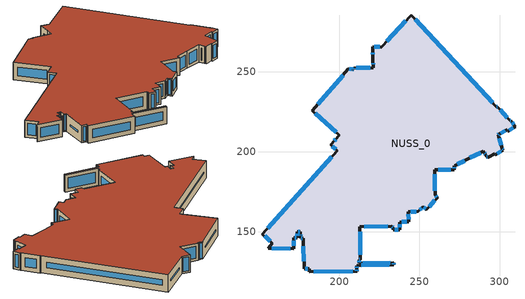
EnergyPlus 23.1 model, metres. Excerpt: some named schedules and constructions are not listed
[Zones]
NUSS_0
 floor outside (90.1-2019 Nonresidential CZ 0 Exterior Floor (Mass)): 212.43,130.4 233.89,130.82 233.92,129.52 210.98,129.03 211,126.92 211.06,125.4 181.29,125.03 181.34,127.05 178.02,126.95 177.53,146.03 175.88,145.98 175.81,150.01 173.82,149.97 173.85,146.31 171.54,146.22 171.71,139.51 155.67,139.72 158.32,142.97 152.12,148.59 198.61,200.5 194.57,204.29 199.98,210.22 183.21,225.63 205.69,251.58 208.18,251.55 209,251.56 209.01,252.18 221.12,252.46 220.8,265.38 226.17,265.28 244.76,285.19 298.17,227.85 298.54,228.11 306.54,219.26 307.05,219.42 309.58,215.47 305.01,212.9 304.72,213.67 299.39,210.87 299.23,210.58 301.6,201.94 301.92,200.86 297.34,198.08 297.01,198.79 293.62,196.86 292.45,196.22 291.76,197.36 289.93,200.26 279.66,195.3 271.88,191.21 271.7,191.2 271.74,188.78 259.45,188.7 259.71,172.76 261.27,171.35 254.37,163.77 252.13,165.79 249.38,162.71 243.03,162.64 243.22,156.25 237.74,156.15 237.86,151.38 233.6,151.34 233.59,152.69 232.87,153.4 212.9,153.09 213.06,132.59 212.4,132.59 z3.6
 wall outside (90.1-2019 Nonresidential CZ 0 Exterior Wall (Mass)): 297.01,198.79 297.34,198.08 301.92,200.86 301.6,201.94 299.23,210.58 299.39,210.87 304.72,213.67 305.01,212.9 309.58,215.47 307.05,219.42 306.54,219.26 298.54,228.11 298.17,227.85 244.76,285.19 226.17,265.28 220.8,265.38 221,257.15 221.12,252.46 209.01,252.18 209,251.56 208.18,251.55 205.69,251.58 183.21,225.63 199.98,210.22 194.57,204.29 198.61,200.5 152.12,148.59 158.32,142.97 155.67,139.72 171.71,139.51 171.54,146.22 173.85,146.31 173.82,149.97 175.81,150.01 175.88,145.98 177.53,146.03 178.02,126.95 181.34,127.05 181.29,125.03 211.06,125.4 211,126.92 210.98,129.03 233.92,129.52 233.89,130.82 212.43,130.4 212.4,132.59 213.06,132.59 212.9,153.09 232.87,153.4 233.59,152.69 233.6,151.34 237.86,151.38 237.74,156.15 243.22,156.25 243.03,162.64 249.38,162.71 252.13,165.79 254.37,163.77 261.27,171.35 259.71,172.76 259.45,188.7 271.74,188.78 271.7,191.2 271.88,191.21 279.66,195.3 289.93,200.26 291.76,197.36 292.45,196.22 z3.6:14.43; 292.45,196.22,3.6 293.62,196.86,3.6 297.01,198.79,3.6 297.01,198.79,14.43 293.62,196.86,14.43 292.45,196.22,14.43
 window (SinglePaneClr): 212.42,131.11 212.41,131.87 z4.32:13.71; 212.6,132.59 212.87,132.59 z3.79:14.24; 213.04,135.68 212.92,150 z6.69:11.34; 215.41,153.13 230.35,153.36 z6.12:11.91; 233.08,153.19 233.38,152.89 z3.89:14.14; 233.59,152.05 233.6,151.98 z4.24:13.8; 234.67,151.35 236.79,151.37 z4.67:13.36; 237.82,152.8 237.78,154.74 z5.02:13.01; 239.04,156.18 241.93,156.23 z4.9:13.13; 243.17,158.02 243.09,160.87 z5.37:12.66; 244.48,162.66 247.94,162.7 z5.04:12.99; 250.22,163.65 251.3,164.85 z4.86:13.17; 252.73,165.25 253.78,164.31 z4.4:13.63; 255.97,165.53 259.67,169.59 z5.98:12.05; 260.92,171.67 260.06,172.44 z4.08:13.95; 259.66,175.64 259.5,185.83 z6.47:11.56; 261.57,188.72 269.62,188.77 z5.71:12.32; 271.72,189.57 271.71,190.42 z4.39:13.65; 271.75,191.2 271.82,191.21 z3.65:14.38; 273.45,192.03 278.08,194.47 z5.38:12.65; 281.5,196.19 288.09,199.37 z5.64:12.39; 290.78,198.92 290.91,198.71 z5.19:12.84; 292.09,196.82 292.13,196.76 / 172.17,146.25 173.22,146.29 z4.23:13.8; 297.16,198.45 297.18,198.41 z3.97:14.06; 298.43,198.74 300.83,200.2 z4.88:13.15; 301.81,201.23 301.71,201.57 z3.98:14.05; 301.01,204.07 299.81,208.45 z5.81:12.22; 299.29,210.68 299.34,210.77 z3.72:14.31; 300.62,211.52 303.49,213.03 z4.99:13.04; 304.86,213.31 304.87,213.27 z3.99:14.04; 306.1,213.52 308.48,214.86 z4.86:13.18; 308.82,216.65 307.8,218.25 z5:13.03; 306.93,219.38 306.67,219.3 z3.73:14.3; 304.82,221.16 300.26,226.21 z6.17:11.86; 298.45,228.05 298.26,227.91 z3.71:14.32; 295.7,230.5 247.23,282.53 z7.23:10.81; 241.36,281.54 229.57,268.92 z8.59:9.44; 225.14,265.3 221.83,265.36 z4.63:13.4; 220.89,261.85 220.92,260.67 z7.12:10.91; 221.06,255 221.07,254.61 z5.75:12.28; 219.45,252.42 210.69,252.22 z5.27:12.76; 209.01,251.89 209.01,251.85 z3.9:14.13; 208.8,251.55 208.38,251.55 z3.8:14.23; 207.63,251.56 206.24,251.57 / 174.37,149.98 175.26,150 z4.15:13.88; 202.39,247.78 186.5,229.43 z8.63:9.4; 185.13,223.86 198.06,211.99 / 213.59,129.09 231.31,129.46 z6.21:11.82; 197.65,207.67 196.9,206.85 z7.06:10.97; 195.52,203.39 197.65,201.39 z4.91:13.12; 195.2,196.7 155.52,152.39 z8.7:9.33; 153.4,147.43 157.04,144.13 z5.33:12.7; 157.1,141.47 156.89,141.22 z5.54:12.5; 158.02,139.69 169.36,139.54 z5.95:12.08; 171.66,141.34 171.58,144.39 z5.43:12.6; 173.84,147.45 173.83,148.83 z4.73:13.3; 175.84,148.15 175.84,147.84 z5.46:12.57; 176.34,145.99 177.06,146.01 z4.07:13.97; 177.65,141.17 177.89,131.81 z8.46:9.57; 178.89,126.98 180.47,127.03 z4.47:13.56; 181.32,126.1 181.31,125.98 z4.55:13.48; 184.05,125.06 208.3,125.37 z6.36:11.67; 211.04,125.91 211.02,126.41 z4.11:13.92; 211,127.61 210.99,128.34 z4.29:13.74; 233.91,129.96 233.9,130.38 z4.04:13.99; 231.83,130.78 214.49,130.44 z5.66:12.37
 roof outside (90.1-2019 Nonresidential CZ 0 Exterior Roof (Mass)): 212.43,130.4 212.4,132.59 213.06,132.59 212.9,153.09 232.87,153.4 233.59,152.69 233.6,151.34 237.86,151.38 237.74,156.15 243.22,156.25 243.03,162.64 249.38,162.71 252.13,165.79 254.37,163.77 261.27,171.35 259.71,172.76 259.45,188.7 271.74,188.78 271.7,191.2 271.88,191.21 279.66,195.3 289.93,200.26 291.76,197.36 292.45,196.22 293.62,196.86 297.01,198.79 297.34,198.08 301.92,200.86 301.6,201.94 299.23,210.58 299.39,210.87 304.72,213.67 305.01,212.9 309.58,215.47 307.05,219.42 306.54,219.26 298.54,228.11 298.17,227.85 244.76,285.19 226.17,265.28 220.8,265.38 221.12,252.46 209.01,252.18 209,251.56 208.18,251.55 205.69,251.58 183.21,225.63 199.98,210.22 194.57,204.29 198.61,200.5 152.12,148.59 158.32,142.97 155.67,139.72 171.71,139.51 171.54,146.22 173.85,146.31 173.82,149.97 175.81,150.01 175.88,145.98 177.53,146.03 178.02,126.95 181.34,127.05 181.29,125.03 211.06,125.4 211,126.92 210.98,129.03 233.92,129.52 233.89,130.82 z14.43
[Schedule:Week:Daily]
CoolAvail_NUSS_0_18: 842898b5-3350-4abb-a3be-d156489f22d7, e9d17ff0-9cc8-451a-9bb0-0c97cce5c4fd, 768db9ec-86c0-4e4e-ab40-2a9d21c0cb1f, 842898b5-3350-4abb-a3be-d156489f22d7, 4ce9b593-10a4-40ae-be11-e7a4d520d818, e1d335e4-bc81-45d8-b837-41e0b1fa8927, 6674a406-53f4-493b-a3ae-aab231d80fe5, 842898b5-3350-4abb-a3be-d156489f22d7, 842898b5-3350-4abb-a3be-d156489f22d7, 842898b5-3350-4abb-a3be-d156489f22d7, 842898b5-3350-4abb-a3be-d156489f22d7, 842898b5-3350-4abb-a3be-d156489f22d7
CoolAvail_NUSS_0_19: 3118b561-61cc-4c9e-9364-da5b407b7895, 98a67334-6d06-4aca-b7e7-3fc1cc16bf2c, 6c54ec8c-d42b-495a-99c6-58087363599b, fe4342e8-cc39-4a54-83fe-64bb47d62bc1, caf20729-aad8-49c7-83f8-65e4fe9f3f9c, bea129a6-8172-4214-bb80-0c139c01ae1d, fe397244-9fac-497b-908d-401563233ec4, 3118b561-61cc-4c9e-9364-da5b407b7895, 3118b561-61cc-4c9e-9364-da5b407b7895, 3118b561-61cc-4c9e-9364-da5b407b7895, 3118b561-61cc-4c9e-9364-da5b407b7895, 3118b561-61cc-4c9e-9364-da5b407b7895
CoolAvail_NUSS_0_20: 6072b737-526b-4b13-8f1e-725425ed9367, da9c225d-d21a-436c-8185-0a3c03c949a4, 3118b561-61cc-4c9e-9364-da5b407b7895, e5be4d58-9e9e-4e6e-b25d-15d307f54f76, 9fb6dcbd-9216-4c43-a8b0-05612f1a2046, 81b223ea-7703-437e-a7cf-5ff8fef41197, 62cd8492-183d-4a51-8887-0c5ae8aaa40c, 6072b737-526b-4b13-8f1e-725425ed9367, 6072b737-526b-4b13-8f1e-725425ed9367, 6072b737-526b-4b13-8f1e-725425ed9367, 6072b737-526b-4b13-8f1e-725425ed9367, 6072b737-526b-4b13-8f1e-725425ed9367
CoolAvail_NUSS_0_21: d1a9fbad-e40c-4ee6-ba7f-0f5ce4586314, 0ac36261-889a-4351-aa86-4df2237a3873, f2b2ce2f-1a70-4203-83ac-d07911b5fbaa, f1a0dfa4-28c8-4ab5-a240-a1bd428f03ea, 74fd0f9d-3734-43c8-b5c4-d94c410c2316, 39a95e0b-3510-437b-b5ea-62cc96b08faa, 988639a6-83ad-4897-9e57-00a3c33dbc39, d1a9fbad-e40c-4ee6-ba7f-0f5ce4586314, d1a9fbad-e40c-4ee6-ba7f-0f5ce4586314, d1a9fbad-e40c-4ee6-ba7f-0f5ce4586314, d1a9fbad-e40c-4ee6-ba7f-0f5ce4586314, d1a9fbad-e40c-4ee6-ba7f-0f5ce4586314
CoolAvail_NUSS_0_22: 4cee5276-77df-4daa-9331-93148207c35b, a35bc68b-f1a9-43a4-958c-d71306eb8b3f, 809d0dc8-01d7-4d2a-a0a5-53d8aafb61c0, f4cb7c02-d239-46e1-bf11-6da602e7551b, e0bdce7c-e254-4908-a3cb-d3b9dfbe2ee9, 2ebf3642-3b99-4169-adcf-39f1e375b098, e1f70831-79af-4c8d-ab8f-ab2d377667d8, 4cee5276-77df-4daa-9331-93148207c35b, 4cee5276-77df-4daa-9331-93148207c35b, 4cee5276-77df-4daa-9331-93148207c35b, 4cee5276-77df-4daa-9331-93148207c35b, 4cee5276-77df-4daa-9331-93148207c35b
CoolAvail_NUSS_0_23: 2f7fee70-653a-492a-b3f5-ac2d8e3e7608, a37d7353-487c-4e63-8f0f-880160a55f6e, 0348829a-c193-431c-8cb4-a3fbbf82920c, fb7acedd-67d5-4c33-b941-764b67c1a77a, 3de3d765-0467-406a-8199-e2b5dba1c68e, 504b7ffb-fa21-44c3-9a91-13f999bb86cb, 752fa603-a86a-47ca-a996-478fbb62b140, 2f7fee70-653a-492a-b3f5-ac2d8e3e7608, 2f7fee70-653a-492a-b3f5-ac2d8e3e7608, 2f7fee70-653a-492a-b3f5-ac2d8e3e7608, 2f7fee70-653a-492a-b3f5-ac2d8e3e7608, 2f7fee70-653a-492a-b3f5-ac2d8e3e7608
CoolAvail_NUSS_0_24: 937682d8-a498-4c89-a44e-c6cc9e2cc347, 0264f1de-0553-4c46-b761-d3ee4091c19f, 6206829f-3de4-4839-ac64-2265eae52878, e8459e65-fea7-43d0-9926-6fd4fc8a536e, 09b881a9-92f2-420b-9bc2-d367029b0526, 6bfac553-4e1a-4b9c-8a58-ac429a4e1548, 57a8b4f8-4915-4804-a741-da4bbb286c2e, 937682d8-a498-4c89-a44e-c6cc9e2cc347, 937682d8-a498-4c89-a44e-c6cc9e2cc347, 937682d8-a498-4c89-a44e-c6cc9e2cc347, 937682d8-a498-4c89-a44e-c6cc9e2cc347, 937682d8-a498-4c89-a44e-c6cc9e2cc347
CoolAvail_NUSS_0_25: fcd88955-7b70-45e4-b876-4f4aa0f5325e, ee7779b2-d222-44ab-bb45-9d9d808b5c2d, 74c01a73-ddb4-42c4-8780-57eb9f67114d, 8614751d-0507-4a5a-9187-8dc517748f00, 8e1ca62e-7158-4a73-81ad-04d9d8139bf4, 964538c2-1b1a-4f7d-a7ff-17c377da23fd, 278259df-0c62-44cb-8044-587ef6e1454b, fcd88955-7b70-45e4-b876-4f4aa0f5325e, fcd88955-7b70-45e4-b876-4f4aa0f5325e, fcd88955-7b70-45e4-b876-4f4aa0f5325e, fcd88955-7b70-45e4-b876-4f4aa0f5325e, fcd88955-7b70-45e4-b876-4f4aa0f5325e
CoolAvail_NUSS_0_26: cdff8cd3-2817-4f08-a2e7-59bb99634959, d81980eb-7696-480e-9991-d7b740dcdfc3, 1f6cfa2e-2899-4cd8-9663-3f67f4d1dc99, e849b348-11f1-4faa-86ca-39e20770911f, fdd616da-c892-437a-a062-5aed42bda2af, f94e5204-a538-4028-9930-bb7fc10045f8, 1e63afbf-7b21-42c2-8c0a-e679b5a88b7a, cdff8cd3-2817-4f08-a2e7-59bb99634959, cdff8cd3-2817-4f08-a2e7-59bb99634959, cdff8cd3-2817-4f08-a2e7-59bb99634959, cdff8cd3-2817-4f08-a2e7-59bb99634959, cdff8cd3-2817-4f08-a2e7-59bb99634959
CoolAvail_NUSS_0_27: e462f745-43ab-4608-b16a-bca9aab12987, 84afaa07-a849-4e2e-96e3-6c94f05488a3, a57d456f-4ee3-4528-993a-a455be884827, d53079af-4865-4e6f-9387-13913516dbe4, 5fa19c59-50a6-4fd0-85e1-54896e987007, 6921b4e6-bf27-45d0-a9ad-2f93107a65aa, a70c47bb-3372-4c8e-9982-4ca667f66742, e462f745-43ab-4608-b16a-bca9aab12987, e462f745-43ab-4608-b16a-bca9aab12987, e462f745-43ab-4608-b16a-bca9aab12987, e462f745-43ab-4608-b16a-bca9aab12987, e462f745-43ab-4608-b16a-bca9aab12987
CoolAvail_NUSS_0_28: 6a26858f-2636-4d0a-aac8-fb6e68941798, 424dfd29-ff13-4e0c-bb27-4330200733e0, b9ecba05-6627-49e7-80a1-1486904141ec, c518a55c-a70d-41a8-920e-c4551d6c907b, e9dcdd13-6753-45e0-a477-5d4a9a8c726c, d5b66828-2539-459e-a39f-715d1f3e36b7, d1a9fbad-e40c-4ee6-ba7f-0f5ce4586314, 6a26858f-2636-4d0a-aac8-fb6e68941798, 6a26858f-2636-4d0a-aac8-fb6e68941798, 6a26858f-2636-4d0a-aac8-fb6e68941798, 6a26858f-2636-4d0a-aac8-fb6e68941798, 6a26858f-2636-4d0a-aac8-fb6e68941798
CoolAvail_NUSS_0_29: 2bffb00d-4334-4c4b-9152-934a0431b548, 894698e4-9b22-485e-af61-47a99880b55c, 2d5b6f26-e8ac-4fca-b570-3b00f3e02162, 07e8939e-42bc-46bc-bc7a-4c0d890607ac, e9dcdd13-6753-45e0-a477-5d4a9a8c726c, e9dcdd13-6753-45e0-a477-5d4a9a8c726c, bc46e301-50fb-4803-8ffe-98c7e7a4c916, 2bffb00d-4334-4c4b-9152-934a0431b548, 2bffb00d-4334-4c4b-9152-934a0431b548, 2bffb00d-4334-4c4b-9152-934a0431b548, 2bffb00d-4334-4c4b-9152-934a0431b548, 2bffb00d-4334-4c4b-9152-934a0431b548
CoolAvail_NUSS_0_30: 8583d30f-5a2c-42ae-890a-19b280ded33e, d3a03468-e287-44a1-98f6-f3a812c0e0ca, a7ae9d58-01d2-416e-8a26-7058293e486c, 85b7f68f-d047-496a-be10-bb9123b6c602, efa186eb-6a25-4bdd-b89e-dd9b1f4684ea, 9399f68d-7e40-4b2b-9fb2-2083a5d5a82e, 9836a179-fc77-4cd6-b872-3fa06d15b264, 8583d30f-5a2c-42ae-890a-19b280ded33e, 8583d30f-5a2c-42ae-890a-19b280ded33e, 8583d30f-5a2c-42ae-890a-19b280ded33e, 8583d30f-5a2c-42ae-890a-19b280ded33e, 8583d30f-5a2c-42ae-890a-19b280ded33e
CoolAvail_NUSS_0_31: 773aa7cd-f074-4918-bae1-bfd0dcb73b67, e5be4d58-9e9e-4e6e-b25d-15d307f54f76, 2d5b6f26-e8ac-4fca-b570-3b00f3e02162, b7bb9184-2a33-41d4-86ee-7fab2192b159, f389fddb-28ef-40d3-8fa5-9014c7e8cbe3, 6abfc21a-f9dd-42dd-8018-018d96fd5ed0, 842cf22c-bf0c-48e6-bc14-18482975d4c8, 773aa7cd-f074-4918-bae1-bfd0dcb73b67, 773aa7cd-f074-4918-bae1-bfd0dcb73b67, 773aa7cd-f074-4918-bae1-bfd0dcb73b67, 773aa7cd-f074-4918-bae1-bfd0dcb73b67, 773aa7cd-f074-4918-bae1-bfd0dcb73b67
CoolAvail_NUSS_0_32: 3ea9c274-cc5e-4b0b-9a55-2d09e1b7808a, 10b05242-3bce-4354-993d-454cc08bf27c, fe046310-cdc8-4302-8476-2102859add21, 0c189b8e-5fdd-4cef-a87f-e3bed8613eda, 6a197af0-ddf1-48e0-9896-b6f42f77b7ba, b21df25f-034b-492c-867a-0c4811cd7083, 43a0db62-dd7d-43d6-96b2-6dc1594ffe7d, 3ea9c274-cc5e-4b0b-9a55-2d09e1b7808a, 3ea9c274-cc5e-4b0b-9a55-2d09e1b7808a, 3ea9c274-cc5e-4b0b-9a55-2d09e1b7808a, 3ea9c274-cc5e-4b0b-9a55-2d09e1b7808a, 3ea9c274-cc5e-4b0b-9a55-2d09e1b7808a
CoolAvail_NUSS_0_33: 8e607d7d-e4ea-459a-b449-83c63dc0580d, 60763c3d-d826-44d6-9bba-d2287c0e8e78, d3034a49-c0fe-46ab-8b88-af8cc2a61825, eaeea41f-34cc-4891-9932-a598dc1d59cb, 185b0790-5581-43c4-b006-b455ec4ffdcb, f2b2ce2f-1a70-4203-83ac-d07911b5fbaa, 0d8dbe30-6ddd-433f-883f-9b4c025756ed, 8e607d7d-e4ea-459a-b449-83c63dc0580d, 8e607d7d-e4ea-459a-b449-83c63dc0580d, 8e607d7d-e4ea-459a-b449-83c63dc0580d, 8e607d7d-e4ea-459a-b449-83c63dc0580d, 8e607d7d-e4ea-459a-b449-83c63dc0580d
CoolAvail_NUSS_0_34: 7e3e80ee-e64d-434a-9a90-ad18c8980f78, 8d37fe39-20bc-4cb7-b87d-166af9330b76, d7632104-ad87-4ac1-8871-ba6d5bea97c9, 4b72b639-e2fa-4ac2-94a9-787b0b7be318, 5abe5596-0dcc-4d73-84d8-bd5438fdcfb5, 813bb47f-28aa-4ee2-80d9-2c3637b89c8d, fbc14e7c-ea71-4c1f-b34c-9db9fad886c5, 7e3e80ee-e64d-434a-9a90-ad18c8980f78, 7e3e80ee-e64d-434a-9a90-ad18c8980f78, 7e3e80ee-e64d-434a-9a90-ad18c8980f78, 7e3e80ee-e64d-434a-9a90-ad18c8980f78, 7e3e80ee-e64d-434a-9a90-ad18c8980f78
CoolAvail_NUSS_0_35: 13e19d27-8f3e-4bde-84c7-4e21264a5a76, 6c5b7c0c-3eb9-48fd-ab4e-641f798a829a, 60602732-40a5-40af-b504-36426abad06f, 0d1a33a0-a5bc-4554-8e30-4ab33e2ff40b, e5953442-a41f-4da7-80e8-e99ccadc0fce, 2a89f26b-3cd7-4ac4-a918-af9ddaf2ae63, e755ad43-e93e-4229-96fc-1b6a42506024, 13e19d27-8f3e-4bde-84c7-4e21264a5a76, 13e19d27-8f3e-4bde-84c7-4e21264a5a76, 13e19d27-8f3e-4bde-84c7-4e21264a5a76, 13e19d27-8f3e-4bde-84c7-4e21264a5a76, 13e19d27-8f3e-4bde-84c7-4e21264a5a76
CoolAvail_NUSS_0_36: db6c1740-4c3c-4685-a4f8-68a3b90b9cbd, 6072b737-526b-4b13-8f1e-725425ed9367, 8de94ae4-1683-47c3-a213-181c6bb2d966, baa0fb8c-c007-40a4-98a2-2e7bb2bffefc, 1acb58cc-0c5f-488b-a82e-5e8d38d23ac9, bfc3e154-7152-4525-8ea4-191e5c61cffb, 74c01a73-ddb4-42c4-8780-57eb9f67114d, db6c1740-4c3c-4685-a4f8-68a3b90b9cbd, db6c1740-4c3c-4685-a4f8-68a3b90b9cbd, db6c1740-4c3c-4685-a4f8-68a3b90b9cbd, db6c1740-4c3c-4685-a4f8-68a3b90b9cbd, db6c1740-4c3c-4685-a4f8-68a3b90b9cbd
CoolAvail_NUSS_0_37: e9dcdd13-6753-45e0-a477-5d4a9a8c726c, 69437d8e-5891-4b1d-bff5-1703d6ef5e70, 5e563131-0119-4c29-8cf7-d10acb8a9ccc, 857cd10a-1545-4aae-8749-7f677db356b1, f61ba7c8-4fbc-4c1f-9b59-c43997b68fdd, 9386e8ff-370d-47b5-a836-b96b0b779d07, eeaa8071-95b0-44e2-9d0e-e2d53d90e933, e9dcdd13-6753-45e0-a477-5d4a9a8c726c, e9dcdd13-6753-45e0-a477-5d4a9a8c726c, e9dcdd13-6753-45e0-a477-5d4a9a8c726c, e9dcdd13-6753-45e0-a477-5d4a9a8c726c, e9dcdd13-6753-45e0-a477-5d4a9a8c726c
CoolAvail_NUSS_0_38: cec4f9e6-0b04-44c1-8cf5-3c44e4255065, c1e0eeb3-93da-4f19-81ea-4c1b5e825ec4, db6c1740-4c3c-4685-a4f8-68a3b90b9cbd, 7174931a-7869-4d90-a774-2d73ba66a79b, 2e533b2a-1ae1-4be9-a7a4-287483a764bf, 1fceceb9-bda7-431f-abe9-f347c56eb1b0, 017bfffb-c795-443f-8589-ca2b31edde9c, cec4f9e6-0b04-44c1-8cf5-3c44e4255065, cec4f9e6-0b04-44c1-8cf5-3c44e4255065, cec4f9e6-0b04-44c1-8cf5-3c44e4255065, cec4f9e6-0b04-44c1-8cf5-3c44e4255065, cec4f9e6-0b04-44c1-8cf5-3c44e4255065
CoolAvail_NUSS_0_39: 781c7662-71c9-49fa-b91f-e6639c353d8a, be76b215-72bd-4406-97d1-beebe49cae49, 9f01179e-5887-48ad-a327-7e613db7ab63, c0baa566-ebd1-4538-8ae6-e2ea06fec077, eab4ea92-613e-4997-bf3b-d8483da3ee22, 9f20cd99-5d99-48bc-9d8a-ce24a49ffd59, e9dcdd13-6753-45e0-a477-5d4a9a8c726c, 781c7662-71c9-49fa-b91f-e6639c353d8a, 781c7662-71c9-49fa-b91f-e6639c353d8a, 781c7662-71c9-49fa-b91f-e6639c353d8a, 781c7662-71c9-49fa-b91f-e6639c353d8a, 781c7662-71c9-49fa-b91f-e6639c353d8a
CoolAvail_NUSS_0_40: 07e8939e-42bc-46bc-bc7a-4c0d890607ac, 595877ed-6f2a-41fe-90af-534a8f9b3a89, 06b915d4-8c1a-441e-b261-23aeeef6e017, 030a4f24-66e0-446b-a4bb-07bc9c129f3d, 8b179170-f96e-47b9-8288-94bdc19a9b73, e2580982-b71a-43b4-92ba-e204f986f847, 7417a1b4-286a-4a6d-9705-6ff7ee201e2d, 07e8939e-42bc-46bc-bc7a-4c0d890607ac, 07e8939e-42bc-46bc-bc7a-4c0d890607ac, 07e8939e-42bc-46bc-bc7a-4c0d890607ac, 07e8939e-42bc-46bc-bc7a-4c0d890607ac, 07e8939e-42bc-46bc-bc7a-4c0d890607ac
CoolAvail_NUSS_0_41: fbf26232-569c-437b-96e8-3d92dbbfc9f0, 5da09b1f-8cf7-45cc-b35d-f79ecd09e9bb, 9b5d3863-19e1-45a9-b4d7-8f8911f31bca, ef1aba2f-ea08-4bbb-8275-9a79c40984a6, 08c65ef6-6d80-4049-9690-f1e079fe0b6f, 8f2afb89-9c3a-4fc5-84dc-1e2b29c94aa5, ae1dc8c8-7fe2-4077-b693-658b96426915, fbf26232-569c-437b-96e8-3d92dbbfc9f0, fbf26232-569c-437b-96e8-3d92dbbfc9f0, fbf26232-569c-437b-96e8-3d92dbbfc9f0, fbf26232-569c-437b-96e8-3d92dbbfc9f0, fbf26232-569c-437b-96e8-3d92dbbfc9f0
CoolAvail_NUSS_0_42: 9f1067a8-0b45-46ba-ad8a-111ea2633f95, aa37483e-8898-47fa-87b6-7f4114487594, 6859adb9-ab50-4717-a062-ea3b802d6223, 7cf719b9-1bb1-4709-b079-2d9ee693dfc7, 5269d130-0ce1-4b21-bea8-abb08d577bcb, 74c5f337-3c8e-4437-9d69-a6b62c53aec5, 68f66547-8132-43d9-90dc-e22313f806bc, 9f1067a8-0b45-46ba-ad8a-111ea2633f95, 9f1067a8-0b45-46ba-ad8a-111ea2633f95, 9f1067a8-0b45-46ba-ad8a-111ea2633f95, 9f1067a8-0b45-46ba-ad8a-111ea2633f95, 9f1067a8-0b45-46ba-ad8a-111ea2633f95
CoolAvail_NUSS_0_43: 4bf7253b-3a57-466a-a9ed-7c20efeac496, e069b5fa-e132-4fa5-a58a-fb9269034b50, c5e17fed-7a5b-41a0-bded-837c8608e701, e74ab59f-1a58-4257-9fab-2bfe3e2c08dd, 31203565-a102-4896-b927-b086c280c5c6, e8455b0e-3f07-408c-ac31-9c0521d74fee, cd6cc24a-04ba-43b0-9c4a-4b2003d3f0e1, 4bf7253b-3a57-466a-a9ed-7c20efeac496, 4bf7253b-3a57-466a-a9ed-7c20efeac496, 4bf7253b-3a57-466a-a9ed-7c20efeac496, 4bf7253b-3a57-466a-a9ed-7c20efeac496, 4bf7253b-3a57-466a-a9ed-7c20efeac496
CoolAvail_NUSS_0_44: abdb9102-e81a-4c9e-b78d-74166b69daa5, b7fbba19-4e29-4173-86f7-85f9019eb141, 73307acd-9be0-480d-9807-e5bf9be8c753, cb270bbb-622a-4abf-a805-15f2ab9d6dfe, 4069343c-4dbc-4aa4-9855-2232542f19d3, 1ed67cd2-c1ff-4ecc-9093-76980c42a262, 9555c2eb-2a31-4513-803c-6da0b379497d, abdb9102-e81a-4c9e-b78d-74166b69daa5, abdb9102-e81a-4c9e-b78d-74166b69daa5, abdb9102-e81a-4c9e-b78d-74166b69daa5, abdb9102-e81a-4c9e-b78d-74166b69daa5, abdb9102-e81a-4c9e-b78d-74166b69daa5
CoolAvail_NUSS_0_45: 83608fab-9131-4532-9423-490f6b973d51, d3a03468-e287-44a1-98f6-f3a812c0e0ca, 6307da61-98c2-4fac-ad14-30be211de0f4, 2b6b7ede-ee62-4d87-9e5d-1826462f6092, 9f01179e-5887-48ad-a327-7e613db7ab63, db091a41-6c59-4477-8512-2ed20fc3f540, 83608fab-9131-4532-9423-490f6b973d51, 83608fab-9131-4532-9423-490f6b973d51, 83608fab-9131-4532-9423-490f6b973d51, 83608fab-9131-4532-9423-490f6b973d51, 83608fab-9131-4532-9423-490f6b973d51, 83608fab-9131-4532-9423-490f6b973d51
CoolAvail_NUSS_0_46: cb75a062-5f3b-4752-b514-06d71cfa8b6f, aa37483e-8898-47fa-87b6-7f4114487594, cd486def-6ff5-47ff-8aff-d145b233b5ca, e53d219b-3ca9-46d0-bf47-c3b5213e98aa, fed9522d-a91d-4f5a-8b19-6de7f5b2530f, ad7a196f-76c3-44a0-8e99-2e1a8bb80e30, 0eb3302b-652f-4470-b28b-9d6a370bb471, cb75a062-5f3b-4752-b514-06d71cfa8b6f, cb75a062-5f3b-4752-b514-06d71cfa8b6f, cb75a062-5f3b-4752-b514-06d71cfa8b6f, cb75a062-5f3b-4752-b514-06d71cfa8b6f, cb75a062-5f3b-4752-b514-06d71cfa8b6f
CoolAvail_NUSS_0_47: 1abb5746-31a1-400c-bdf6-fe1ae362a101, a0b99432-3f6a-4fc5-a605-1c6dc48eb67d, 1a5049fe-4c65-43cb-9bda-9fc079df3fbc, 039c443a-6d2b-4d2b-bf48-d2ebefaffff5, d8ab5d3e-005d-4070-9b52-20a09a4ed95c, 29a21bb4-7e92-4e7d-ba25-8d508c05b9f2, c245c13a-1697-4985-9056-a0734b76b0b2, 1abb5746-31a1-400c-bdf6-fe1ae362a101, 1abb5746-31a1-400c-bdf6-fe1ae362a101, 1abb5746-31a1-400c-bdf6-fe1ae362a101, 1abb5746-31a1-400c-bdf6-fe1ae362a101, 1abb5746-31a1-400c-bdf6-fe1ae362a101
CoolAvail_NUSS_0_48: 715aeb59-953d-4ed2-942b-bacb9f896cda, 1b08cf31-f7f4-48d2-9786-f4fb5947b250, f854a792-280a-49ec-857a-e7b860ca6dbe, 5d1ff286-edcb-4b71-a178-41d0f890203b, 41d0f703-b684-4311-a88a-9674da411e8d, 25b0172b-375c-4f52-a06f-b9ec1b3e3ee3, d44e8426-c540-40b0-bff6-d5285a34e1e9, 715aeb59-953d-4ed2-942b-bacb9f896cda, 715aeb59-953d-4ed2-942b-bacb9f896cda, 715aeb59-953d-4ed2-942b-bacb9f896cda, 715aeb59-953d-4ed2-942b-bacb9f896cda, 715aeb59-953d-4ed2-942b-bacb9f896cda
CoolAvail_NUSS_0_49: 9806da5b-fbc5-48cf-92a2-8997a80d674b, adc746e5-99f4-45c1-af40-e88bf6924d52, 618419a3-f260-4b35-ab55-450c8c97c0f1, 9716f483-1420-4c68-93d7-765d59f687b9, de6b66db-6cd3-46f3-921a-9554f53ebefd, da77dbe8-a80f-4378-991c-f954ec75ce04, 97229f56-4dc8-4d0e-8d04-3437775ddf8d, 9806da5b-fbc5-48cf-92a2-8997a80d674b, 9806da5b-fbc5-48cf-92a2-8997a80d674b, 9806da5b-fbc5-48cf-92a2-8997a80d674b, 9806da5b-fbc5-48cf-92a2-8997a80d674b, 9806da5b-fbc5-48cf-92a2-8997a80d674b
CoolAvail_NUSS_0_50: 0ac61fe0-970e-4ec7-8f86-ffb663dbe0e9, 06b915d4-8c1a-441e-b261-23aeeef6e017, 33040fef-8959-4777-96d2-75bcd7117fdb, 766c8a7f-8835-49ed-955b-80773b0bcaba, 1345e7d1-e8c3-4ca7-9bb3-8776044dd857, e774d912-0ac4-40e3-90bb-3495f9fc45ec, c4ff330d-1165-4660-854c-50732217fa89, 0ac61fe0-970e-4ec7-8f86-ffb663dbe0e9, 0ac61fe0-970e-4ec7-8f86-ffb663dbe0e9, 0ac61fe0-970e-4ec7-8f86-ffb663dbe0e9, 0ac61fe0-970e-4ec7-8f86-ffb663dbe0e9, 0ac61fe0-970e-4ec7-8f86-ffb663dbe0e9
CoolAvail_NUSS_0_51: f22e1146-62ae-4a61-911d-01fdcc85dd03, 4b7655ba-062e-42da-9645-4b987bf36411, ff9ea01d-935b-4e71-ba6b-9cbe0859124d, a06e5aa7-32f1-4590-bf64-0c9f2bbde277, 364e82a1-4411-4425-adc6-41b3d4f14664, f96a3ac6-3aa5-4446-a0f5-a599a44f8064, 6abfc21a-f9dd-42dd-8018-018d96fd5ed0, f22e1146-62ae-4a61-911d-01fdcc85dd03, f22e1146-62ae-4a61-911d-01fdcc85dd03, f22e1146-62ae-4a61-911d-01fdcc85dd03, f22e1146-62ae-4a61-911d-01fdcc85dd03, f22e1146-62ae-4a61-911d-01fdcc85dd03
CoolAvail_NUSS_0_52: 12d04e1f-db5c-4ef0-a40d-315cc8f8d086, 12d04e1f-db5c-4ef0-a40d-315cc8f8d086, 12d04e1f-db5c-4ef0-a40d-315cc8f8d086, 12d04e1f-db5c-4ef0-a40d-315cc8f8d086, 12d04e1f-db5c-4ef0-a40d-315cc8f8d086, 12d04e1f-db5c-4ef0-a40d-315cc8f8d086, 12d04e1f-db5c-4ef0-a40d-315cc8f8d086, 12d04e1f-db5c-4ef0-a40d-315cc8f8d086, 12d04e1f-db5c-4ef0-a40d-315cc8f8d086, 12d04e1f-db5c-4ef0-a40d-315cc8f8d086, 12d04e1f-db5c-4ef0-a40d-315cc8f8d086, 12d04e1f-db5c-4ef0-a40d-315cc8f8d086
NatVentAvail_NUSS_0_14: 33a3cc20-cea7-4e9e-a619-22b535ddb11b, 75b53536-e48c-4393-98e8-d22b9c1f30a8, f446ee23-22c5-4b70-adb7-d53af60f62d0, d071d4d1-256f-4baf-ab01-3a5f2eec972b, d90e0d8f-d581-4d65-9f09-3a533663ae4b, efb5870c-c815-4153-8671-a79f0827de00, 801357fe-bf41-4b39-a2e9-82665a1ec6c2, 33a3cc20-cea7-4e9e-a619-22b535ddb11b, 33a3cc20-cea7-4e9e-a619-22b535ddb11b, 33a3cc20-cea7-4e9e-a619-22b535ddb11b, 33a3cc20-cea7-4e9e-a619-22b535ddb11b, 33a3cc20-cea7-4e9e-a619-22b535ddb11b
NatVentAvail_NUSS_0_15: 64374bc8-7646-44e4-8965-adbd977edfbf, 120bbcd8-4fde-41a9-a764-de9f189188c5, 0d41c7ae-6d40-4e9b-a56b-12bb31e0438b, 33040fef-8959-4777-96d2-75bcd7117fdb, 2fe57d14-68b4-49ca-a6e7-e7d08bdd5a50, 59ed71a2-a40e-4028-8942-411de7865aaa, ec6fad32-cf09-4a87-894f-c29171898857, 64374bc8-7646-44e4-8965-adbd977edfbf, 64374bc8-7646-44e4-8965-adbd977edfbf, 64374bc8-7646-44e4-8965-adbd977edfbf, 64374bc8-7646-44e4-8965-adbd977edfbf, 64374bc8-7646-44e4-8965-adbd977edfbf
NatVentAvail_NUSS_0_16: 94cd70ff-4494-499c-a56c-fb57b37a1f29, 76cbab29-a6ae-492c-92ee-63db82f4e4de, ea788c9d-b5a5-437a-b3c9-a736fc3df3af, 8efcbca3-d600-4d42-8517-e6990143ab55, f048a457-f2db-4b8c-b6b0-db8db13166a8, 4874ea1c-bb80-441b-8b73-c46b3476c06f, b5285aba-03e5-4e9d-b729-967e327543a1, 94cd70ff-4494-499c-a56c-fb57b37a1f29, 94cd70ff-4494-499c-a56c-fb57b37a1f29, 94cd70ff-4494-499c-a56c-fb57b37a1f29, 94cd70ff-4494-499c-a56c-fb57b37a1f29, 94cd70ff-4494-499c-a56c-fb57b37a1f29
NatVentAvail_NUSS_0_17: 030f60d2-63cd-4904-8b7e-1a2a0c7b1f3f, 9423a030-9745-49e2-8795-7bd651aed2ba, 4b1314f2-7a5b-4f40-b41a-151106894be1, 596b898e-764d-4467-b86f-742bc631cf41, 795d333c-aaa3-4c11-9d04-4e628a0484b0, d5189eb9-23fb-43d2-beec-174f5fbfe35a, d1f1ae9d-2334-48d7-9fcc-d9eddba205a5, 030f60d2-63cd-4904-8b7e-1a2a0c7b1f3f, 030f60d2-63cd-4904-8b7e-1a2a0c7b1f3f, 030f60d2-63cd-4904-8b7e-1a2a0c7b1f3f, 030f60d2-63cd-4904-8b7e-1a2a0c7b1f3f, 030f60d2-63cd-4904-8b7e-1a2a0c7b1f3f
NatVentAvail_NUSS_0_18: cccb83a1-8384-45d2-a792-40f1d98e93ee, b87005ec-46e4-4079-821f-04bf0ab7becf, 17bfea13-3b0f-40d8-b4ba-b1120332bc73, cccb83a1-8384-45d2-a792-40f1d98e93ee, 49c20c36-3f72-4689-aca2-3677859d11c4, e6fe3bc0-496e-407c-b14a-d162a8b4fffb, 5c6aab2e-84a9-43bf-a775-2de11e1b5db0, cccb83a1-8384-45d2-a792-40f1d98e93ee, cccb83a1-8384-45d2-a792-40f1d98e93ee, cccb83a1-8384-45d2-a792-40f1d98e93ee, cccb83a1-8384-45d2-a792-40f1d98e93ee, cccb83a1-8384-45d2-a792-40f1d98e93ee
NatVentAvail_NUSS_0_19: 3324637a-2f52-430c-b22e-a4c04d0792d5, f170abdc-f20e-4ce0-9287-55d54c5c92b6, cd3717a6-b94e-4461-8188-4e2fcf92a0a3, 11860055-e733-4c7e-8826-a4ba5eeee663, 68a1a9f6-cc54-4e35-963e-073e8839999a, 14ae76c3-f22e-46e8-9068-85bfe2a05031, f22c9752-7f16-4899-8b6c-89f787f9ff00, 3324637a-2f52-430c-b22e-a4c04d0792d5, 3324637a-2f52-430c-b22e-a4c04d0792d5, 3324637a-2f52-430c-b22e-a4c04d0792d5, 3324637a-2f52-430c-b22e-a4c04d0792d5, 3324637a-2f52-430c-b22e-a4c04d0792d5
NatVentAvail_NUSS_0_20: ee7aaf31-b9c1-40cd-8ccf-555b267fcbad, 543da5de-947c-4b08-b2bd-c30aa9a6f2a3, 3324637a-2f52-430c-b22e-a4c04d0792d5, 1ce7e25a-3b9d-4102-bb1b-f4902a29624f, d261a911-6783-4aac-9100-c24dde5283e9, ee531165-cbd5-429a-9196-8ebaf522f5c8, 61030f72-1f4b-44e5-9eaf-65fb7c02f907, ee7aaf31-b9c1-40cd-8ccf-555b267fcbad, ee7aaf31-b9c1-40cd-8ccf-555b267fcbad, ee7aaf31-b9c1-40cd-8ccf-555b267fcbad, ee7aaf31-b9c1-40cd-8ccf-555b267fcbad, ee7aaf31-b9c1-40cd-8ccf-555b267fcbad
NatVentAvail_NUSS_0_21: fe71efcb-3557-4886-9e02-dacf133ac7a1, a3b195a1-28d7-4c17-9edb-8601d4887327, ddb05bc7-588e-436a-80a5-8ff053ffbff8, e069b5fa-e132-4fa5-a58a-fb9269034b50, c0073034-e101-4274-822b-29ccd9cf26f9, 78892b9f-a2f0-4fed-af8d-87f7e3ce8333, 8b56944d-354a-4bec-acb1-d4276f56a811, fe71efcb-3557-4886-9e02-dacf133ac7a1, fe71efcb-3557-4886-9e02-dacf133ac7a1, fe71efcb-3557-4886-9e02-dacf133ac7a1, fe71efcb-3557-4886-9e02-dacf133ac7a1, fe71efcb-3557-4886-9e02-dacf133ac7a1
NatVentAvail_NUSS_0_22: fed9522d-a91d-4f5a-8b19-6de7f5b2530f, b4a57025-a17c-47e3-923b-fe408456695d, ff8d111c-356c-4f9e-8f2c-230bbd21cdc7, 0cb3af16-1f5d-43fe-9d9e-601d68bf0069, aea31b2d-60c0-41e5-a077-71f1242527dc, cb75a062-5f3b-4752-b514-06d71cfa8b6f, efa411ec-f8a5-4035-9769-877f0b056b33, fed9522d-a91d-4f5a-8b19-6de7f5b2530f, fed9522d-a91d-4f5a-8b19-6de7f5b2530f, fed9522d-a91d-4f5a-8b19-6de7f5b2530f, fed9522d-a91d-4f5a-8b19-6de7f5b2530f, fed9522d-a91d-4f5a-8b19-6de7f5b2530f
NatVentAvail_NUSS_0_23: f91ec390-c2fc-4cf4-8874-d0964235cecd, a409897c-c2e5-4127-8531-4196f6e255c0, a7fcf0d7-ae1a-48d0-82b1-50f3661b3605, df0fd37a-49e7-4329-b1bd-d76d52a6e6ec, 4890a143-92ac-4cfe-a22e-74a5aefbe1b7, 876ec8e8-6239-47af-bf89-a2084fae2918, a9e61d66-6722-4b33-9324-143ab4627e9f, f91ec390-c2fc-4cf4-8874-d0964235cecd, f91ec390-c2fc-4cf4-8874-d0964235cecd, f91ec390-c2fc-4cf4-8874-d0964235cecd, f91ec390-c2fc-4cf4-8874-d0964235cecd, f91ec390-c2fc-4cf4-8874-d0964235cecd
NatVentAvail_NUSS_0_24: 1a0af2e9-4b42-4eb6-8c28-5a185e4a4d54, e8d10a79-a582-440f-aabd-83c807ff15a0, a1376700-d90e-460a-8a66-6aa942cc6954, 607036e4-3db6-4a3c-850c-1c5f49845c5d, c1ba0cc3-5173-49c6-89cc-13a19dbe523c, d56fc746-1639-4005-9360-7b05f8babd39, f6ffa7d9-83e9-4cbc-b5a4-8c1c73e2650f, 1a0af2e9-4b42-4eb6-8c28-5a185e4a4d54, 1a0af2e9-4b42-4eb6-8c28-5a185e4a4d54, 1a0af2e9-4b42-4eb6-8c28-5a185e4a4d54, 1a0af2e9-4b42-4eb6-8c28-5a185e4a4d54, 1a0af2e9-4b42-4eb6-8c28-5a185e4a4d54
NatVentAvail_NUSS_0_25: be85f18a-2046-4d11-bdd0-4e70c95604e3, 70f38915-f384-47da-903e-f38c004f76d6, 83608fab-9131-4532-9423-490f6b973d51, 03185762-53e7-451d-9bac-a02219a8906f, 9b2a5c97-5a77-4cc9-bbb3-cd25010448a4, a3a9730d-a4e3-42da-8fc9-62bdb3ef0e84, 64ab7553-2957-4c19-a9d5-751102d3c31d, be85f18a-2046-4d11-bdd0-4e70c95604e3, be85f18a-2046-4d11-bdd0-4e70c95604e3, be85f18a-2046-4d11-bdd0-4e70c95604e3, be85f18a-2046-4d11-bdd0-4e70c95604e3, be85f18a-2046-4d11-bdd0-4e70c95604e3
NatVentAvail_NUSS_0_26: 115d0b0f-e25a-438b-a5c7-d4435b67be77, 3b2bc689-ce77-4ccb-8758-c49a0ed5814f, 2c651701-4658-4c84-9a32-1c25dcd04e94, f1bae75f-fd01-4bd9-9b2b-234ea561d60c, 0bd6c0f0-91a2-47b5-aeb8-c6ce6e5885e1, c49fa7bb-8597-4b8c-a215-db95079958b0, 9d1ccf5b-c270-4f60-be21-a23810dfac25, 115d0b0f-e25a-438b-a5c7-d4435b67be77, 115d0b0f-e25a-438b-a5c7-d4435b67be77, 115d0b0f-e25a-438b-a5c7-d4435b67be77, 115d0b0f-e25a-438b-a5c7-d4435b67be77, 115d0b0f-e25a-438b-a5c7-d4435b67be77
NatVentAvail_NUSS_0_27: 31f15fd2-9e72-47d1-8dcd-68b05e15336f, 9667da01-54cd-43c4-9ef4-38d96ea0ba8d, e2c40568-4e96-4941-afb5-d697df6a2b10, 683656f6-fadc-4041-9fb2-deaece7f9281, 9840b3d5-c65a-49dd-80b7-ae89a209f22c, b28a7bb1-4176-4dd3-9a4f-ab84fb976739, d6e51689-f7c2-4301-b57e-c6fa9a5daa15, 31f15fd2-9e72-47d1-8dcd-68b05e15336f, 31f15fd2-9e72-47d1-8dcd-68b05e15336f, 31f15fd2-9e72-47d1-8dcd-68b05e15336f, 31f15fd2-9e72-47d1-8dcd-68b05e15336f, 31f15fd2-9e72-47d1-8dcd-68b05e15336f
NatVentAvail_NUSS_0_28: 6c3073a6-ab06-4235-9017-6927200e6482, a42f48ff-5fff-44b7-8fd0-f8e580e06539, 40ff4dd5-4854-40ae-8f99-805271141028, 8f78ffef-9e08-42af-a63c-990ef2441115, 596b898e-764d-4467-b86f-742bc631cf41, 2d841ac1-fd33-4e80-bcba-2aa0d97fcb88, fe71efcb-3557-4886-9e02-dacf133ac7a1, 6c3073a6-ab06-4235-9017-6927200e6482, 6c3073a6-ab06-4235-9017-6927200e6482, 6c3073a6-ab06-4235-9017-6927200e6482, 6c3073a6-ab06-4235-9017-6927200e6482, 6c3073a6-ab06-4235-9017-6927200e6482
NatVentAvail_NUSS_0_29: 733950cd-955d-48b0-a97e-17ca6e33c9a2, 51c1cd0a-3499-49ea-aa6d-aed0d9b77526, f3e3f36a-d68d-48b3-ae33-781fc5dfb02f, 3df33831-85c5-448b-8aac-588433c1bd33, 596b898e-764d-4467-b86f-742bc631cf41, 596b898e-764d-4467-b86f-742bc631cf41, 426ca321-c787-4ba9-b261-dcfc3acb5232, 733950cd-955d-48b0-a97e-17ca6e33c9a2, 733950cd-955d-48b0-a97e-17ca6e33c9a2, 733950cd-955d-48b0-a97e-17ca6e33c9a2, 733950cd-955d-48b0-a97e-17ca6e33c9a2, 733950cd-955d-48b0-a97e-17ca6e33c9a2
NatVentAvail_NUSS_0_30: c36c2ac1-c6d0-463b-b881-41b8fd4b05bf, a3bf3999-c592-44d9-833a-30484153f082, 6a3100f2-e325-48a1-8bea-269bdbf3876a, 13a0a8f6-bf20-4d9d-9014-93e2b870b512, e94b80a1-a26d-4c09-9998-321c404c070a, 3e8813d0-492f-488b-8516-507ab90dc8ef, 3bcbf811-bb92-4763-b3d1-95e8e9118ecb, c36c2ac1-c6d0-463b-b881-41b8fd4b05bf, c36c2ac1-c6d0-463b-b881-41b8fd4b05bf, c36c2ac1-c6d0-463b-b881-41b8fd4b05bf, c36c2ac1-c6d0-463b-b881-41b8fd4b05bf, c36c2ac1-c6d0-463b-b881-41b8fd4b05bf
NatVentAvail_NUSS_0_31: 92a0dfc7-dd3e-4fba-89ee-3372377ad9b2, 1ce7e25a-3b9d-4102-bb1b-f4902a29624f, f3e3f36a-d68d-48b3-ae33-781fc5dfb02f, c68e7d12-3680-4a09-af37-bcef95bc8e46, 601cade8-ff11-4891-a10b-39adedb5c787, 9373191d-be75-43cd-90f2-d310777f5c83, 60a4c92b-93cf-41ec-acf1-fa337fb630fd, 92a0dfc7-dd3e-4fba-89ee-3372377ad9b2, 92a0dfc7-dd3e-4fba-89ee-3372377ad9b2, 92a0dfc7-dd3e-4fba-89ee-3372377ad9b2, 92a0dfc7-dd3e-4fba-89ee-3372377ad9b2, 92a0dfc7-dd3e-4fba-89ee-3372377ad9b2
NatVentAvail_NUSS_0_32: b68450ac-d91c-4fd7-99b4-5c5364d8ed33, 922d8e17-64c5-4a9d-aaba-7cd021e45c19, 3419db39-1596-493b-9e68-723a86614c9c, aa10c522-baba-4d78-81ab-bdcbdafb8d4d, f64d1df0-918c-460b-90d2-700eb7d60278, 697aae9e-ebb0-44ca-b2d9-b99f6609d1a6, e66be186-ca1f-4d33-81fa-adbc96aed0f5, b68450ac-d91c-4fd7-99b4-5c5364d8ed33, b68450ac-d91c-4fd7-99b4-5c5364d8ed33, b68450ac-d91c-4fd7-99b4-5c5364d8ed33, b68450ac-d91c-4fd7-99b4-5c5364d8ed33, b68450ac-d91c-4fd7-99b4-5c5364d8ed33
NatVentAvail_NUSS_0_33: 3432108e-c91b-4fef-a189-9a335c9d973e, bda50679-5ae6-484f-939a-b6d9dbf6f324, f6e8aff2-da4b-4d65-bc4d-cc71d5a118e6, 4544db79-f6e6-4c6d-97bc-f2e3af44b91e, 9bf44b40-4f3f-4c79-898a-d7f8497a358e, ddb05bc7-588e-436a-80a5-8ff053ffbff8, 74c57078-0b44-4d18-9a5c-e48d6593fe95, 3432108e-c91b-4fef-a189-9a335c9d973e, 3432108e-c91b-4fef-a189-9a335c9d973e, 3432108e-c91b-4fef-a189-9a335c9d973e, 3432108e-c91b-4fef-a189-9a335c9d973e, 3432108e-c91b-4fef-a189-9a335c9d973e
NatVentAvail_NUSS_0_34: 1dd183df-8a21-46ab-80e7-a89408cd0f79, 9b435826-20fd-46d9-9b9a-4bc92621f0a6, b1383427-7820-4fb3-ae48-9fc586c556f7, 9dcae1f7-a80c-4531-ac4f-d58bc6ae8ba5, 39b3cbb4-3586-491f-9795-7a064f88abcf, 6b486610-c3a1-4f6e-891a-083130f1460c, 2345252a-76a2-4214-a964-5dd1ff30ef0b, 1dd183df-8a21-46ab-80e7-a89408cd0f79, 1dd183df-8a21-46ab-80e7-a89408cd0f79, 1dd183df-8a21-46ab-80e7-a89408cd0f79, 1dd183df-8a21-46ab-80e7-a89408cd0f79, 1dd183df-8a21-46ab-80e7-a89408cd0f79
NatVentAvail_NUSS_0_35: 9e7f9ef8-f346-4500-aac0-b18bab8b5892, 3a8a4569-bfd8-4016-8488-ffe6d2ca4c98, 76e48ca3-0039-438e-8843-bf442aa45695, 088495ad-3014-4146-9594-a4451b7567fc, d6a8643f-ddfa-4ab4-bad3-ab646005af61, a20d4cd5-df48-412a-aed5-fc9e41d4c4a2, 3f1106c9-b0c4-41ee-b0cf-b9bc961b46bd, 9e7f9ef8-f346-4500-aac0-b18bab8b5892, 9e7f9ef8-f346-4500-aac0-b18bab8b5892, 9e7f9ef8-f346-4500-aac0-b18bab8b5892, 9e7f9ef8-f346-4500-aac0-b18bab8b5892, 9e7f9ef8-f346-4500-aac0-b18bab8b5892
NatVentAvail_NUSS_0_36: 24c934a2-3e93-4215-87f0-287372ba6b7c, ee7aaf31-b9c1-40cd-8ccf-555b267fcbad, 4371a0ed-4ac4-4768-b2b9-5d9ca4f572a7, f719356a-e418-4000-aad6-70e1bd826c34, b4343fa4-8995-423f-bab3-6d518d9c9536, 21738ec4-87f6-42b0-ada5-1f684e99e804, 83608fab-9131-4532-9423-490f6b973d51, 24c934a2-3e93-4215-87f0-287372ba6b7c, 24c934a2-3e93-4215-87f0-287372ba6b7c, 24c934a2-3e93-4215-87f0-287372ba6b7c, 24c934a2-3e93-4215-87f0-287372ba6b7c, 24c934a2-3e93-4215-87f0-287372ba6b7c
NatVentAvail_NUSS_0_37: 596b898e-764d-4467-b86f-742bc631cf41, 720d78a4-c903-418e-be40-1dabe072cf2d, cd8457eb-e8cb-42c0-ad94-bfe82de98873, 0dc55207-26b7-49a7-ac68-a10559016382, 15246a11-16b7-4809-9374-20e35c2a04db, 6bd22185-d4ef-4fe6-98a6-8d88637a39f4, e06ba431-1cac-4688-90c9-a3f9657cfd1f, 596b898e-764d-4467-b86f-742bc631cf41, 596b898e-764d-4467-b86f-742bc631cf41, 596b898e-764d-4467-b86f-742bc631cf41, 596b898e-764d-4467-b86f-742bc631cf41, 596b898e-764d-4467-b86f-742bc631cf41
NatVentAvail_NUSS_0_38: 351f055f-62be-4399-a64f-3c5ae52aae04, 816a9efe-285f-43fb-987d-a6d5d2e33960, 24c934a2-3e93-4215-87f0-287372ba6b7c, 48b0f9d1-77e4-4755-866d-5ea3281d1d9a, e05d9dc6-ea24-4166-9544-ccacc8149626, e8570201-0a0c-4c13-96bf-accef72f5e24, 49b571b2-bf1f-4f9b-ad0d-2b56bd1ef5a4, 351f055f-62be-4399-a64f-3c5ae52aae04, 351f055f-62be-4399-a64f-3c5ae52aae04, 351f055f-62be-4399-a64f-3c5ae52aae04, 351f055f-62be-4399-a64f-3c5ae52aae04, 351f055f-62be-4399-a64f-3c5ae52aae04
NatVentAvail_NUSS_0_39: 9f01179e-5887-48ad-a327-7e613db7ab63, 337403ee-a6ff-45dd-98e0-a04807846a44, 781c7662-71c9-49fa-b91f-e6639c353d8a, 10c7bf96-d7c6-4c30-81ea-9029f5922230, 73fadde5-23a4-4cbe-8016-394e44426f30, ed708cc0-8456-4eea-a7d8-5f320bb02ded, 596b898e-764d-4467-b86f-742bc631cf41, 9f01179e-5887-48ad-a327-7e613db7ab63, 9f01179e-5887-48ad-a327-7e613db7ab63, 9f01179e-5887-48ad-a327-7e613db7ab63, 9f01179e-5887-48ad-a327-7e613db7ab63, 9f01179e-5887-48ad-a327-7e613db7ab63
NatVentAvail_NUSS_0_40: 3df33831-85c5-448b-8aac-588433c1bd33, ee39e2d9-1a3f-404f-8d1f-2329d7a6ddd9, 6ccc0f88-3d54-4476-a059-d7117e05367d, 8816c118-fb44-4a20-bdd6-8ae7d16e6015, a3965fbe-8fce-42e6-89bd-3688f0cd41fd, f490c71d-f4b7-4a31-9462-1121b848202a, 5202d791-ba9d-4538-92dc-ee2dac61356f, 3df33831-85c5-448b-8aac-588433c1bd33, 3df33831-85c5-448b-8aac-588433c1bd33, 3df33831-85c5-448b-8aac-588433c1bd33, 3df33831-85c5-448b-8aac-588433c1bd33, 3df33831-85c5-448b-8aac-588433c1bd33
NatVentAvail_NUSS_0_41: f6f05dee-a0e1-4311-944f-571f9fe0c809, 6c4c6eca-5c6a-4452-ac20-323a449c7a6b, 70cf590a-6487-45e4-a5f2-3e9c93425fb6, 1782b94c-5a60-464c-a027-787108a9384f, 7dfa72b6-343a-4050-90bd-a52f681e4092, 3f8a1e2c-6b60-44e3-adf4-676d03df1d1e, d864490d-3210-45f4-a638-eb8f16cc39bd, f6f05dee-a0e1-4311-944f-571f9fe0c809, f6f05dee-a0e1-4311-944f-571f9fe0c809, f6f05dee-a0e1-4311-944f-571f9fe0c809, f6f05dee-a0e1-4311-944f-571f9fe0c809, f6f05dee-a0e1-4311-944f-571f9fe0c809
NatVentAvail_NUSS_0_42: a696936d-ca4b-4eed-8abb-c7522f789ac4, 2cf2c911-c1f7-40e5-9d51-7087e715f1e9, 799180d2-b9ae-40be-af0a-a6a48dacb040, 44f7ef31-971a-4518-8545-d919656c95d8, 9433f418-59da-4112-9de5-fa22b9416852, 6f784ecb-854b-4f03-bb5f-07babbe35941, 34b975d4-40c4-45cb-9901-a1a1e7789b1f, a696936d-ca4b-4eed-8abb-c7522f789ac4, a696936d-ca4b-4eed-8abb-c7522f789ac4, a696936d-ca4b-4eed-8abb-c7522f789ac4, a696936d-ca4b-4eed-8abb-c7522f789ac4, a696936d-ca4b-4eed-8abb-c7522f789ac4
NatVentAvail_NUSS_0_43: 3d01a4df-efe5-4dfd-98ee-79d237534ae2, f1a0dfa4-28c8-4ab5-a240-a1bd428f03ea, fbac8772-4cdc-4e57-8465-cc7b9f5eac71, d589e3ea-5053-4ea2-9c20-be2d4909c665, c4916abb-b2ad-476d-8f96-8484dc341e54, 7a63e994-8349-4fb9-9334-19aaf1661e27, b35114da-5655-47b6-8de6-31ac881dc5b9, 3d01a4df-efe5-4dfd-98ee-79d237534ae2, 3d01a4df-efe5-4dfd-98ee-79d237534ae2, 3d01a4df-efe5-4dfd-98ee-79d237534ae2, 3d01a4df-efe5-4dfd-98ee-79d237534ae2, 3d01a4df-efe5-4dfd-98ee-79d237534ae2
NatVentAvail_NUSS_0_44: 3335b501-af20-4e84-8871-4ff38f09e91e, 8c68b96a-309b-4b31-8be1-7ae49cd13c84, 08df0620-bc0f-4f1e-a291-d97b0265b07c, 23f87ad7-04ca-4383-aea9-5747ff55a658, cbba1440-437c-4dc6-bc1d-d4b3165ffd57, 5480ca2d-c97a-4c48-badc-64dd90faf97c, e3ecac3e-90a6-4fb0-8ded-8c5df6200a0b, 3335b501-af20-4e84-8871-4ff38f09e91e, 3335b501-af20-4e84-8871-4ff38f09e91e, 3335b501-af20-4e84-8871-4ff38f09e91e, 3335b501-af20-4e84-8871-4ff38f09e91e, 3335b501-af20-4e84-8871-4ff38f09e91e
NatVentAvail_NUSS_0_45: 74c01a73-ddb4-42c4-8780-57eb9f67114d, a3bf3999-c592-44d9-833a-30484153f082, b3145cb1-c501-4b5a-a994-2fc55e78c927, 7cc062d3-7db4-4101-8eab-def4c144b714, 781c7662-71c9-49fa-b91f-e6639c353d8a, f1012adb-a5e9-41f9-ab78-9b0f5e6356ed, 74c01a73-ddb4-42c4-8780-57eb9f67114d, 74c01a73-ddb4-42c4-8780-57eb9f67114d, 74c01a73-ddb4-42c4-8780-57eb9f67114d, 74c01a73-ddb4-42c4-8780-57eb9f67114d, 74c01a73-ddb4-42c4-8780-57eb9f67114d, 74c01a73-ddb4-42c4-8780-57eb9f67114d
NatVentAvail_NUSS_0_46: 2ebf3642-3b99-4169-adcf-39f1e375b098, 2cf2c911-c1f7-40e5-9d51-7087e715f1e9, 141212f1-c4aa-45d0-8125-36cd331c4696, e6f94b54-92af-43df-92e9-2e366d776720, 4cee5276-77df-4daa-9331-93148207c35b, c2bd7b1b-f535-4c74-9d5c-cfb81de0ec8c, ab33c93b-2851-4ab8-9998-4b37505cfaaf, 2ebf3642-3b99-4169-adcf-39f1e375b098, 2ebf3642-3b99-4169-adcf-39f1e375b098, 2ebf3642-3b99-4169-adcf-39f1e375b098, 2ebf3642-3b99-4169-adcf-39f1e375b098, 2ebf3642-3b99-4169-adcf-39f1e375b098
NatVentAvail_NUSS_0_47: 8174e060-dd23-4e38-af91-e0f2421186ad, c4c1c104-fa2d-4e91-b125-bdb01620f8da, d71529bb-8d10-426c-b35f-bbcff7db770e, 017bc6e2-0370-4f22-a1da-ac7d24404963, c8fc45f6-69d4-44ac-8fce-0d0673151ce0, 8a50fe84-0c52-4590-be90-dc87442c7943, ca64477e-dbdb-4330-a299-37f73a9c3bf6, 8174e060-dd23-4e38-af91-e0f2421186ad, 8174e060-dd23-4e38-af91-e0f2421186ad, 8174e060-dd23-4e38-af91-e0f2421186ad, 8174e060-dd23-4e38-af91-e0f2421186ad, 8174e060-dd23-4e38-af91-e0f2421186ad
